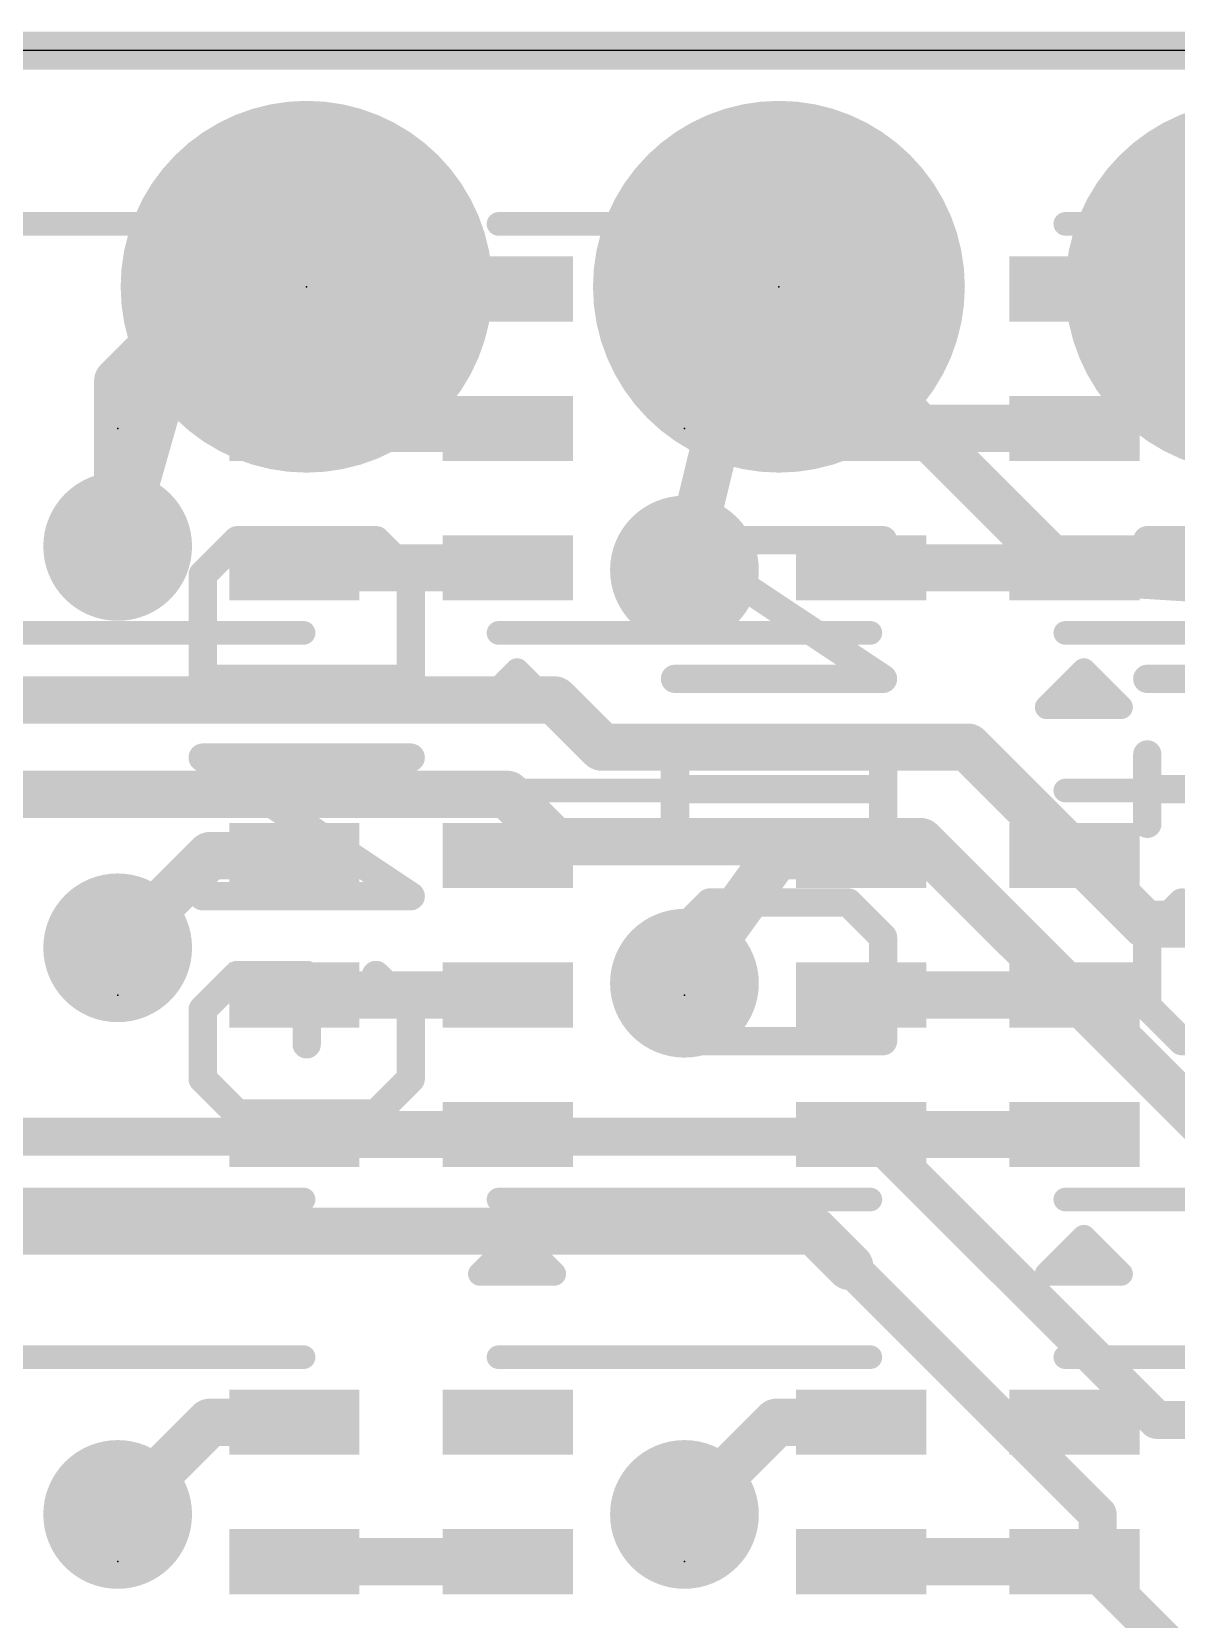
# Model space of a CAD drawing. Extents: x -5.1 to 30.5, y -0.1 to 25.5.
# Drawn here: x 16.81 to 22.96, y 16.96 to 25.5 of the extents above; entities that cross this region are included whole.
import ezdxf

# ---------------------------------------------------------------- set-up
doc = ezdxf.new("R2010")
doc.units = 0
for name, color, linetype in [('1', 12, 'CONTINUOUS'), ('16', 132, 'CONTINUOUS'), ('18', 110, 'CONTINUOUS'), ('20', 53, 'CONTINUOUS'), ('21', 40, 'CONTINUOUS'), ('22', 6, 'CONTINUOUS'), ('23', 53, 'CONTINUOUS'), ('24', 53, 'CONTINUOUS')]:
    doc.layers.add(name, color=color, linetype=linetype)

# ---------------------------------------------------------------- blocks, each defined once
blk = doc.blocks.new('PIE')
at = {"const_width": 0.5}
blk.add_lwpolyline([(0, -0.25, 1), (0, 0.25, 1), (0, -0.25)], format="xyb", dxfattribs=at)
blk = doc.blocks.new('RECT')
blk.add_solid([(-0.5, -0.5), (0.5, -0.5), (-0.5, 0.5), (0.5, 0.5)])
blk = doc.blocks.new('ROUNDV')
at = {"const_width": 0.5}
blk.add_lwpolyline([(0, -0.25, 1), (0, 0.25, 1), (0, -0.25)], format="xyb", dxfattribs=at)

msp = doc.modelspace()

# ---------------------------------------------------------------- linework, layer by layer
at = {"layer": '1'}
for points, const_width in [([(25.4, 25.4), (0, 25.4)], 0.2032), ([(17.272, 23.622), (17.768, 24.118)], 0.254), ([(17.768, 24.118), (18.222, 24.118)], 0.254), ([(20.6255, 23.864), (21.27, 24.118)], 0.254), ([(20.32, 22.606), (20.6255, 23.864)], 0.254), ([(17.272, 22.733), (17.272, 23.622)], 0.254), ([(18.222, 23.368), (19.37, 23.368)], 0.254), ([(21.27, 23.368), (22.418, 23.368)], 0.254), ([(18.222, 22.618), (19.37, 22.618)], 0.254), ([(21.27, 22.618), (22.418, 22.618)], 0.254), ([(17.272, 20.574), (17.768, 21.07)], 0.254), ([(17.768, 21.07), (18.222, 21.07)], 0.254), ([(20.32, 20.3835), (20.816, 21.07)], 0.254), ([(20.816, 21.07), (21.27, 21.07)], 0.254), ([(18.222, 20.32), (19.37, 20.32)], 0.254), ([(21.27, 20.32), (22.418, 20.32)], 0.254), ([(18.222, 19.57), (19.37, 19.57)], 0.254), ([(21.27, 19.57), (22.418, 19.57)], 0.254), ([(17.272, 17.526), (17.768, 18.022)], 0.254), ([(17.768, 18.022), (18.222, 18.022)], 0.254), ([(20.32, 17.526), (20.816, 18.022)], 0.254), ([(20.816, 18.022), (21.27, 18.022)], 0.254), ([(18.222, 17.272), (19.37, 17.272)], 0.254), ([(21.27, 17.272), (22.418, 17.272)], 0.254)]:
    msp.add_lwpolyline(points, dxfattribs=dict(at, const_width=const_width))
at = {"layer": '1', "const_width": 0.127}
for points in [[(17.768, 24.1815, 1), (17.768, 24.0545)], [(17.8129, 24.0731, 1), (17.7231, 24.1629)], [(18.222, 24.0545, 1), (18.222, 24.1815)], [(21.2933, 24.0589, 1), (21.2467, 24.1771)], [(20.6022, 23.9231, 1), (20.6488, 23.8049)], [(20.6872, 23.849, 1), (20.5638, 23.879)], [(17.3355, 23.622, 1), (17.2085, 23.622)], [(17.2271, 23.6669, 1), (17.3169, 23.5771)], [(18.222, 23.4315, 1), (18.222, 23.3045)], [(19.37, 23.3045, 1), (19.37, 23.4315)], [(21.27, 23.4315, 1), (21.27, 23.3045)], [(22.418, 23.3045, 1), (22.418, 23.4315)], [(17.2085, 22.733, 1), (17.3355, 22.733)], [(18.222, 22.6815, 1), (18.222, 22.5545)], [(19.37, 22.5545, 1), (19.37, 22.6815)], [(21.27, 22.6815, 1), (21.27, 22.5545)], [(22.418, 22.5545, 1), (22.418, 22.6815)], [(20.2583, 22.621, 1), (20.3817, 22.591)], [(17.768, 21.1335, 1), (17.768, 21.0065)], [(17.8129, 21.0251, 1), (17.7231, 21.1149)], [(18.222, 21.0065, 1), (18.222, 21.1335)], [(20.816, 21.1335, 1), (20.816, 21.0065)], [(20.8675, 21.0328, 1), (20.7645, 21.1072)], [(21.27, 21.0065, 1), (21.27, 21.1335)], [(17.2271, 20.6189, 1), (17.3169, 20.5291)], [(18.222, 20.3835, 1), (18.222, 20.2565)], [(19.37, 20.2565, 1), (19.37, 20.3835)], [(20.2685, 20.4207, 1), (20.3715, 20.3463)], [(21.27, 20.3835, 1), (21.27, 20.2565)], [(22.418, 20.2565, 1), (22.418, 20.3835)], [(18.222, 19.6335, 1), (18.222, 19.5065)], [(19.37, 19.5065, 1), (19.37, 19.6335)], [(21.27, 19.6335, 1), (21.27, 19.5065)], [(22.418, 19.5065, 1), (22.418, 19.6335)], [(17.768, 18.0855, 1), (17.768, 17.9585)], [(17.8129, 17.9771, 1), (17.7231, 18.0669)], [(18.222, 17.9585, 1), (18.222, 18.0855)], [(20.816, 18.0855, 1), (20.816, 17.9585)], [(20.8609, 17.9771, 1), (20.7711, 18.0669)], [(21.27, 17.9585, 1), (21.27, 18.0855)], [(17.2271, 17.5709, 1), (17.3169, 17.4811)], [(20.2751, 17.5709, 1), (20.3649, 17.4811)], [(18.222, 17.3355, 1), (18.222, 17.2085)], [(19.37, 17.2085, 1), (19.37, 17.3355)], [(21.27, 17.3355, 1), (21.27, 17.2085)], [(22.418, 17.2085, 1), (22.418, 17.3355)]]:
    msp.add_lwpolyline(points, format="xyb", dxfattribs=at)
at = {"layer": '16'}
for points, const_width in [([(0, 25.4), (25.4, 25.4)], 0.2032), ([(18.288, 24.13), (17.653, 24.0665)], 0.254), ([(20.828, 24.13), (22.352, 22.606)], 0.254), ([(17.653, 24.0665), (17.272, 22.733)], 0.254), ([(22.352, 22.606), (23.368, 22.5425)], 0.254), ([(2.794, 21.9075), (19.6215, 21.9075)], 0.254), ([(19.6215, 21.9075), (19.8755, 21.6535)], 0.254), ([(19.8755, 21.6535), (21.844, 21.6535)], 0.254), ([(21.844, 21.6535), (22.7965, 20.701)], 0.254), ([(1.5875, 21.3995), (19.3675, 21.3995)], 0.254), ([(19.3675, 21.3995), (19.6215, 21.1455)], 0.254), ([(19.6215, 21.1455), (21.59, 21.1455)], 0.254), ([(21.59, 21.1455), (23.1775, 19.558)], 0.254), ([(22.7965, 20.701), (23.368, 20.701)], 0.254), ([(2.032, 19.558), (21.336, 19.558)], 0.2032), ([(21.336, 19.558), (22.86, 18.034)], 0.2032), ([(21.0185, 19.05), (2.794, 19.05)], 0.254), ([(21.209, 18.8595), (21.0185, 19.05)], 0.254), ([(21.209, 18.8595), (22.5425, 17.526)], 0.2032), ([(23.368, 18.034), (22.86, 18.034)], 0.2032), ([(22.5425, 17.2085), (22.5425, 17.526)], 0.2032), ([(23.368, 16.383), (22.5425, 17.2085)], 0.2032)]:
    msp.add_lwpolyline(points, dxfattribs=dict(at, const_width=const_width))
for points, const_width in [([(18.2943, 24.0668, 1), (18.2817, 24.1932)], 0.127), ([(20.8729, 24.1749, 1), (20.7831, 24.0851)], 0.127), ([(17.6467, 24.1297, 1), (17.6593, 24.0033)], 0.127), ([(17.7141, 24.0491, 1), (17.5919, 24.0839)], 0.127), ([(17.2109, 22.7504, 1), (17.3331, 22.7156)], 0.127), ([(22.356, 22.6694, 1), (22.348, 22.5426)], 0.127), ([(22.3071, 22.5611, 1), (22.3969, 22.6509)], 0.127), ([(19.6664, 21.9524, 1), (19.5766, 21.8626)], 0.127), ([(19.6215, 21.844, 1), (19.6215, 21.971)], 0.127), ([(19.8755, 21.717, 1), (19.8755, 21.59)], 0.127), ([(21.8889, 21.6984, 1), (21.7991, 21.6086)], 0.127), ([(21.844, 21.59, 1), (21.844, 21.717)], 0.127), ([(19.8306, 21.6086, 1), (19.9204, 21.6984)], 0.127), ([(19.4124, 21.4444, 1), (19.3226, 21.3546)], 0.127), ([(19.3675, 21.336, 1), (19.3675, 21.463)], 0.127), ([(19.6215, 21.209, 1), (19.6215, 21.082)], 0.127), ([(21.6349, 21.1904, 1), (21.5451, 21.1006)], 0.127), ([(21.59, 21.082, 1), (21.59, 21.209)], 0.127), ([(19.5766, 21.1006, 1), (19.6664, 21.1904)], 0.127), ([(22.7965, 20.7645, 1), (22.7965, 20.6375)], 0.127), ([(22.7516, 20.6561, 1), (22.8414, 20.7459)], 0.127), ([(21.3719, 19.5939, 1), (21.3001, 19.5221)], 0.1016), ([(21.336, 19.5072, 1), (21.336, 19.6088)], 0.1016), ([(21.0634, 19.0949, 1), (20.9736, 19.0051)], 0.127), ([(21.0185, 18.9865, 1), (21.0185, 19.1135)], 0.127), ([(21.1641, 18.8146, 1), (21.2539, 18.9044)], 0.127), ([(21.2449, 18.8954, 1), (21.1731, 18.8236)], 0.1016), ([(22.86, 18.0848, 1), (22.86, 17.9832)], 0.1016), ([(22.8241, 17.9981, 1), (22.8959, 18.0699)], 0.1016), ([(22.5933, 17.526, 1), (22.4917, 17.526)], 0.1016), ([(22.5066, 17.4901, 1), (22.5784, 17.5619)], 0.1016), ([(22.5784, 17.2444, 1), (22.5066, 17.1726)], 0.1016), ([(22.4917, 17.2085, 1), (22.5933, 17.2085)], 0.1016)]:
    msp.add_lwpolyline(points, format="xyb", dxfattribs=dict(at, const_width=const_width))
at = {"layer": '20'}
msp.add_line((29.972, 25.4), (-4.572, 25.4), dxfattribs=at)
at = {"layer": '21', "const_width": 0.127}
for points in [[(18.272, 24.468), (16.272, 24.468)], [(21.32, 24.468), (19.32, 24.468)], [(24.368, 24.468), (22.368, 24.468)], [(18.272, 22.268), (16.272, 22.268)], [(21.32, 22.268), (19.32, 22.268)], [(24.368, 22.268), (22.368, 22.268)], [(19.42, 22.068), (19.22, 21.868)], [(19.62, 21.868), (19.42, 22.068)], [(22.468, 22.068), (22.268, 21.868)], [(22.668, 21.868), (22.468, 22.068)], [(19.32, 21.868), (19.42, 21.968)], [(22.368, 21.868), (22.468, 21.968)], [(19.22, 21.868), (19.52, 21.868)], [(19.22, 21.868), (19.32, 21.868)], [(19.52, 21.868), (19.62, 21.868)], [(22.268, 21.868), (22.568, 21.868)], [(22.268, 21.868), (22.368, 21.868)], [(22.568, 21.868), (22.668, 21.868)], [(18.272, 21.42), (16.272, 21.42)], [(21.32, 21.42), (19.32, 21.42)], [(24.368, 21.42), (22.368, 21.42)], [(18.272, 19.22), (16.272, 19.22)], [(21.32, 19.22), (19.32, 19.22)], [(24.368, 19.22), (22.368, 19.22)], [(19.42, 19.02), (19.22, 18.82)], [(19.62, 18.82), (19.42, 19.02)], [(22.468, 19.02), (22.268, 18.82)], [(22.668, 18.82), (22.468, 19.02)], [(19.32, 18.82), (19.42, 18.92)], [(22.368, 18.82), (22.468, 18.92)], [(19.22, 18.82), (19.52, 18.82)], [(19.22, 18.82), (19.32, 18.82)], [(19.52, 18.82), (19.62, 18.82)], [(22.268, 18.82), (22.568, 18.82)], [(22.268, 18.82), (22.368, 18.82)], [(22.568, 18.82), (22.668, 18.82)], [(18.272, 18.372), (16.272, 18.372)], [(21.32, 18.372), (19.32, 18.372)], [(24.368, 18.372), (22.368, 18.372)]]:
    msp.add_lwpolyline(points, dxfattribs=at)
at = {"layer": '21', "const_width": 0.0635}
for points in [[(18.272, 24.4363, 1), (18.272, 24.4997)], [(19.32, 24.4997, 1), (19.32, 24.4363)], [(21.32, 24.4363, 1), (21.32, 24.4997)], [(22.368, 24.4997, 1), (22.368, 24.4363)], [(18.272, 22.2363, 1), (18.272, 22.2997)], [(19.32, 22.2997, 1), (19.32, 22.2363)], [(21.32, 22.2363, 1), (21.32, 22.2997)], [(22.368, 22.2997, 1), (22.368, 22.2363)], [(19.4425, 22.0905, 1), (19.3975, 22.0455)], [(19.4425, 22.0455, 1), (19.3975, 22.0905)], [(22.4905, 22.0905, 1), (22.4455, 22.0455)], [(22.4905, 22.0455, 1), (22.4455, 22.0905)], [(19.4425, 21.9455, 1), (19.3975, 21.9905)], [(22.4905, 21.9455, 1), (22.4455, 21.9905)], [(19.1975, 21.8905, 1), (19.2425, 21.8455)], [(19.22, 21.8998, 1), (19.22, 21.8363)], [(19.22, 21.8998, 1), (19.22, 21.8363)], [(19.2975, 21.8905, 1), (19.3425, 21.8455)], [(19.32, 21.8363, 1), (19.32, 21.8998)], [(19.52, 21.8998, 1), (19.52, 21.8363)], [(19.52, 21.8363, 1), (19.52, 21.8998)], [(19.5975, 21.8455, 1), (19.6425, 21.8905)], [(19.62, 21.8363, 1), (19.62, 21.8998)], [(22.2455, 21.8905, 1), (22.2905, 21.8455)], [(22.268, 21.8998, 1), (22.268, 21.8363)], [(22.268, 21.8998, 1), (22.268, 21.8363)], [(22.3455, 21.8905, 1), (22.3905, 21.8455)], [(22.368, 21.8363, 1), (22.368, 21.8998)], [(22.568, 21.8998, 1), (22.568, 21.8363)], [(22.568, 21.8363, 1), (22.568, 21.8998)], [(22.6455, 21.8455, 1), (22.6905, 21.8905)], [(22.668, 21.8363, 1), (22.668, 21.8998)], [(18.272, 21.3883, 1), (18.272, 21.4518)], [(19.32, 21.4518, 1), (19.32, 21.3883)], [(21.32, 21.3883, 1), (21.32, 21.4518)], [(22.368, 21.4518, 1), (22.368, 21.3883)], [(18.272, 19.1883, 1), (18.272, 19.2518)], [(19.32, 19.2518, 1), (19.32, 19.1883)], [(21.32, 19.1883, 1), (21.32, 19.2518)], [(22.368, 19.2518, 1), (22.368, 19.1883)], [(19.4425, 19.0425, 1), (19.3975, 18.9975)], [(19.4425, 18.9975, 1), (19.3975, 19.0425)], [(22.4905, 19.0425, 1), (22.4455, 18.9975)], [(22.4905, 18.9975, 1), (22.4455, 19.0425)], [(19.4425, 18.8975, 1), (19.3975, 18.9425)], [(22.4905, 18.8975, 1), (22.4455, 18.9425)], [(19.1975, 18.8425, 1), (19.2425, 18.7975)], [(19.22, 18.8517, 1), (19.22, 18.7883)], [(19.22, 18.8517, 1), (19.22, 18.7883)], [(19.2975, 18.8425, 1), (19.3425, 18.7975)], [(19.32, 18.7883, 1), (19.32, 18.8517)], [(19.52, 18.8517, 1), (19.52, 18.7883)], [(19.52, 18.7883, 1), (19.52, 18.8517)], [(19.5975, 18.7975, 1), (19.6425, 18.8425)], [(19.62, 18.7883, 1), (19.62, 18.8517)], [(22.2455, 18.8425, 1), (22.2905, 18.7975)], [(22.268, 18.8517, 1), (22.268, 18.7883)], [(22.268, 18.8517, 1), (22.268, 18.7883)], [(22.3455, 18.8425, 1), (22.3905, 18.7975)], [(22.368, 18.7883, 1), (22.368, 18.8517)], [(22.568, 18.8517, 1), (22.568, 18.7883)], [(22.568, 18.7883, 1), (22.568, 18.8517)], [(22.6455, 18.7975, 1), (22.6905, 18.8425)], [(22.668, 18.7883, 1), (22.668, 18.8517)], [(18.272, 18.3403, 1), (18.272, 18.4037)], [(19.32, 18.4037, 1), (19.32, 18.3403)], [(21.32, 18.3403, 1), (21.32, 18.4037)], [(22.368, 18.4037, 1), (22.368, 18.3403)]]:
    msp.add_lwpolyline(points, format="xyb", dxfattribs=at)
at = {"layer": '22', "const_width": 0.1524}
for points in [[(17.7292, 22.5801), (17.9156, 22.7665)], [(17.9156, 22.7665), (18.6613, 22.7665)], [(18.6613, 22.7665), (18.8478, 22.5801)], [(21.3878, 22.0208), (20.2692, 22.7665)], [(20.2692, 22.7665), (21.3878, 22.7665)], [(23.9278, 22.0208), (22.8092, 22.7665)], [(22.8092, 22.7665), (23.9278, 22.7665)], [(17.7292, 22.0208), (17.7292, 22.5801)], [(18.8478, 22.5801), (18.8478, 22.0208)], [(18.8478, 22.0208), (17.7292, 22.0208)], [(20.2692, 22.0208), (21.3878, 22.0208)], [(22.8092, 22.0208), (23.9278, 22.0208)], [(20.2692, 21.2412), (20.2692, 21.6141)], [(21.3878, 21.2412), (21.3878, 21.6141)], [(22.8092, 21.2412), (22.8092, 21.6141)], [(18.8478, 20.8514), (17.7292, 21.5971)], [(17.7292, 21.5971), (18.8478, 21.5971)], [(20.2692, 21.4276), (21.3878, 21.4276)], [(22.8092, 21.4276), (23.9278, 21.4276)], [(17.7292, 20.8514), (18.8478, 20.8514)], [(20.2692, 20.6311), (20.4556, 20.8175)], [(20.4556, 20.8175), (21.2013, 20.8175)], [(21.2013, 20.8175), (21.3878, 20.6311)], [(22.8092, 20.6311), (22.9956, 20.8175)], [(20.2692, 20.0718), (20.2692, 20.6311)], [(21.3878, 20.6311), (21.3878, 20.0718)], [(22.8092, 20.2582), (22.8092, 20.6311)], [(17.7292, 20.2413), (17.9156, 20.4277)], [(17.9156, 20.4277), (18.2885, 20.4277)], [(18.2885, 20.4277), (18.2885, 20.0549)], [(18.6613, 20.4277), (18.8478, 20.2413)], [(22.9956, 20.0718), (22.8092, 20.2582)], [(17.7292, 19.8684), (17.7292, 20.2413)], [(18.8478, 20.2413), (18.8478, 19.8684)], [(21.3878, 20.0718), (20.2692, 20.0718)], [(23.7413, 20.0718), (22.9956, 20.0718)], [(17.9156, 19.682), (17.7292, 19.8684)], [(18.8478, 19.8684), (18.6613, 19.682)], [(18.6613, 19.682), (17.9156, 19.682)]]:
    msp.add_lwpolyline(points, dxfattribs=at)
at = {"layer": '22', "const_width": 0.0762}
for points in [[(17.9156, 22.8046, 1), (17.9156, 22.7284)], [(17.9426, 22.7396, 1), (17.8887, 22.7934)], [(18.6883, 22.7934, 1), (18.6344, 22.7396)], [(18.6613, 22.7284, 1), (18.6613, 22.8046)], [(20.2903, 22.7982, 1), (20.2481, 22.7348)], [(20.2692, 22.8046, 1), (20.2692, 22.7284)], [(21.3878, 22.7284, 1), (21.3878, 22.8046)], [(22.8303, 22.7982, 1), (22.7881, 22.7348)], [(22.8092, 22.8046, 1), (22.8092, 22.7284)], [(17.7673, 22.5801, 1), (17.6911, 22.5801)], [(17.7023, 22.607, 1), (17.7561, 22.5531)], [(18.8859, 22.5801, 1), (18.8097, 22.5801)], [(18.8208, 22.5531, 1), (18.8747, 22.607)], [(17.7292, 22.0589, 1), (17.7292, 21.9827)], [(17.6911, 22.0208, 1), (17.7673, 22.0208)], [(18.8097, 22.0208, 1), (18.8859, 22.0208)], [(18.8478, 21.9827, 1), (18.8478, 22.0589)], [(20.2692, 22.0589, 1), (20.2692, 21.9827)], [(21.3666, 21.9891, 1), (21.4089, 22.0525)], [(21.3878, 21.9827, 1), (21.3878, 22.0589)], [(22.8092, 22.0589, 1), (22.8092, 21.9827)], [(20.3073, 21.6141, 1), (20.2311, 21.6141)], [(21.4259, 21.6141, 1), (21.3497, 21.6141)], [(22.8473, 21.6141, 1), (22.7711, 21.6141)], [(17.7503, 21.6288, 1), (17.7081, 21.5654)], [(17.7292, 21.6352, 1), (17.7292, 21.559)], [(18.8478, 21.559, 1), (18.8478, 21.6352)], [(20.2692, 21.4657, 1), (20.2692, 21.3895)], [(21.3878, 21.3895, 1), (21.3878, 21.4657)], [(22.8092, 21.4657, 1), (22.8092, 21.3895)], [(20.2311, 21.2412, 1), (20.3073, 21.2412)], [(21.3497, 21.2412, 1), (21.4259, 21.2412)], [(22.7711, 21.2412, 1), (22.8473, 21.2412)], [(17.7292, 20.8895, 1), (17.7292, 20.8133)], [(18.8478, 20.8133, 1), (18.8478, 20.8895)], [(18.8266, 20.8197, 1), (18.8689, 20.8831)], [(20.4556, 20.8556, 1), (20.4556, 20.7794)], [(20.4826, 20.7906, 1), (20.4287, 20.8444)], [(21.2283, 20.8444, 1), (21.1744, 20.7906)], [(21.2013, 20.7794, 1), (21.2013, 20.8556)], [(23.0226, 20.7906, 1), (22.9687, 20.8444)], [(20.3073, 20.6311, 1), (20.2311, 20.6311)], [(20.2423, 20.658, 1), (20.2961, 20.6041)], [(21.4259, 20.6311, 1), (21.3497, 20.6311)], [(21.3608, 20.6041, 1), (21.4147, 20.658)], [(22.8473, 20.6311, 1), (22.7711, 20.6311)], [(22.7823, 20.658, 1), (22.8361, 20.6041)], [(17.9156, 20.4658, 1), (17.9156, 20.3896)], [(17.9426, 20.4008, 1), (17.8887, 20.4546)], [(18.3266, 20.4277, 1), (18.2504, 20.4277)], [(18.2885, 20.3896, 1), (18.2885, 20.4658)], [(18.6883, 20.4546, 1), (18.6344, 20.4008)], [(22.8361, 20.2852, 1), (22.7823, 20.2313)], [(17.7673, 20.2413, 1), (17.6911, 20.2413)], [(17.7023, 20.2682, 1), (17.7561, 20.2143)], [(18.8859, 20.2413, 1), (18.8097, 20.2413)], [(18.8208, 20.2143, 1), (18.8747, 20.2682)], [(22.7711, 20.2582, 1), (22.8473, 20.2582)], [(18.2504, 20.0549, 1), (18.3266, 20.0549)], [(20.2692, 20.1099, 1), (20.2692, 20.0337)], [(20.2311, 20.0718, 1), (20.3073, 20.0718)], [(21.3497, 20.0718, 1), (21.4259, 20.0718)], [(21.3878, 20.0337, 1), (21.3878, 20.1099)], [(22.9956, 20.1099, 1), (22.9956, 20.0337)], [(22.9687, 20.0449, 1), (23.0226, 20.0987)], [(17.7561, 19.8954, 1), (17.7023, 19.8415)], [(17.6911, 19.8684, 1), (17.7673, 19.8684)], [(18.8097, 19.8684, 1), (18.8859, 19.8684)], [(18.8747, 19.8415, 1), (18.8208, 19.8954)], [(17.9156, 19.7201, 1), (17.9156, 19.6439)], [(17.8887, 19.6551, 1), (17.9426, 19.7089)], [(18.6344, 19.7089, 1), (18.6883, 19.6551)], [(18.6613, 19.6439, 1), (18.6613, 19.7201)]]:
    msp.add_lwpolyline(points, format="xyb", dxfattribs=at)
at = {"layer": '23'}
for p in [(17.272, 23.368), (20.32, 23.368), (17.272, 20.32), (20.32, 20.32), (17.272, 17.272), (20.32, 17.272)]:
    msp.add_point(p, dxfattribs=at)
at = {"layer": '24'}
for p in [(18.288, 24.13), (20.828, 24.13)]:
    msp.add_point(p, dxfattribs=at)

# ---------------------------------------------------------------- block references
at = {"layer": '1', "xscale": 0.7, "yscale": 0.35, "rotation": 180}
for p in [(18.222, 24.118), (19.37, 24.118), (21.27, 24.118), (22.418, 24.118), (18.222, 23.368), (19.37, 23.368), (21.27, 23.368), (22.418, 23.368), (18.222, 22.618), (19.37, 22.618), (21.27, 22.618), (22.418, 22.618), (18.222, 21.07), (19.37, 21.07), (21.27, 21.07), (22.418, 21.07), (18.222, 20.32), (19.37, 20.32), (21.27, 20.32), (22.418, 20.32), (18.222, 19.57), (19.37, 19.57), (21.27, 19.57), (22.418, 19.57), (18.222, 18.022), (19.37, 18.022), (21.27, 18.022), (22.418, 18.022), (18.222, 17.272), (19.37, 17.272), (21.27, 17.272), (22.418, 17.272)]:
    msp.add_blockref('RECT', p, dxfattribs=at)
at = {"layer": '16', "xscale": 2, "yscale": 2}
for p in [(18.288, 24.13), (20.828, 24.13), (23.368, 24.13)]:
    msp.add_blockref('PIE', p, dxfattribs=at)
at = {"layer": '18', "xscale": 0.8001, "yscale": 0.8001}
for p in [(17.272, 22.733), (17.272, 22.733), (20.32, 22.606), (20.32, 22.606), (17.272, 20.574), (17.272, 20.574), (20.32, 20.3835), (20.32, 20.3835), (17.272, 17.526), (17.272, 17.526), (20.32, 17.526), (20.32, 17.526)]:
    msp.add_blockref('ROUNDV', p, dxfattribs=at)

doc.saveas('drawing.dxf')
